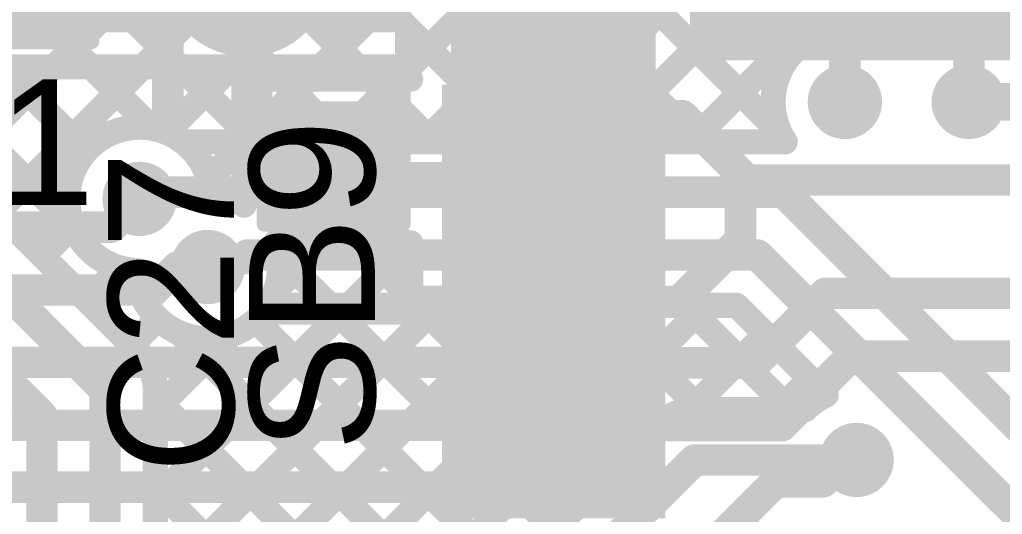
# Model space of a CAD drawing. Header units: millimetres. Extents: x -0.57 to 2.98, y -0.65 to 2.86.
# Drawn here: x 0.4279 to 0.7402, y 1.1377 to 1.295 of the extents above; entities that cross this region are included whole.
import ezdxf

# ---------------------------------------------------------------- set-up
doc = ezdxf.new("R2010")
doc.units = ezdxf.units.MM
doc.header["$MEASUREMENT"] = 0
for name, color, linetype in [('BottomLayer', 5, 'Continuous'), ('BottomSolder', 6, 'Continuous'), ('Mechanical2', 216, 'Continuous'), ('TopLayer', 1, 'Continuous'), ('TopOverlay', 2, 'Continuous'), ('TopPaste', 8, 'Continuous'), ('TopSolder', 216, 'Continuous'), ('ViaHoleLayer', 16, 'Continuous')]:
    doc.layers.add(name, color=color, linetype=linetype)
doc.styles.add('Arial', font='', dxfattribs={"height": 0.2})
doc.styles.get('Arial').set_extended_font_data('Arial')

# ---------------------------------------------------------------- blocks, each defined once
blk = doc.blocks.new('32TQFP_290')
at = {"layer": 'TopLayer'}
for points in [[(-0.05512, 0.09055), (-0.05512, 0.15354), (-0.04331, 0.15354), (-0.04331, 0.09055)], [(-0.03543, 0.09055), (-0.03543, 0.15354), (-0.02362, 0.15354), (-0.02362, 0.09055)], [(-0.01575, 0.09055), (-0.01575, 0.15354), (-0.00394, 0.15354), (-0.00394, 0.09055)], [(0.00394, 0.09055), (0.00394, 0.15354), (0.01575, 0.15354), (0.01575, 0.09055)], [(0.02362, 0.09055), (0.02362, 0.15354), (0.03543, 0.15354), (0.03543, 0.09055)], [(0.04331, 0.09055), (0.04331, 0.15354), (0.05512, 0.15354), (0.05512, 0.09055)], [(0.06299, 0.09055), (0.06299, 0.15354), (0.0748, 0.15354), (0.0748, 0.09055)], [(0.09055, 0.0748), (0.15354, 0.0748), (0.15354, 0.06299), (0.09055, 0.06299)], [(0.09055, 0.05512), (0.15354, 0.05512), (0.15354, 0.04331), (0.09055, 0.04331)], [(0.09055, 0.03543), (0.15354, 0.03543), (0.15354, 0.02362), (0.09055, 0.02362)], [(0.09055, 0.01575), (0.15354, 0.01575), (0.15354, 0.00394), (0.09055, 0.00394)], [(0.09055, -0.00394), (0.15354, -0.00394), (0.15354, -0.01575), (0.09055, -0.01575)]]:
    blk.add_hatch(color=1, dxfattribs=at).paths.add_polyline_path(points)
at = {"layer": 'TopPaste'}
for points in [[(-0.05512, 0.09055), (-0.05512, 0.15354), (-0.04331, 0.15354), (-0.04331, 0.09055)], [(-0.03543, 0.09055), (-0.03543, 0.15354), (-0.02362, 0.15354), (-0.02362, 0.09055)], [(-0.01575, 0.09055), (-0.01575, 0.15354), (-0.00394, 0.15354), (-0.00394, 0.09055)], [(0.00394, 0.09055), (0.00394, 0.15354), (0.01575, 0.15354), (0.01575, 0.09055)], [(0.02362, 0.09055), (0.02362, 0.15354), (0.03543, 0.15354), (0.03543, 0.09055)], [(0.04331, 0.09055), (0.04331, 0.15354), (0.05512, 0.15354), (0.05512, 0.09055)], [(0.06299, 0.09055), (0.06299, 0.15354), (0.0748, 0.15354), (0.0748, 0.09055)], [(0.09055, 0.0748), (0.15354, 0.0748), (0.15354, 0.06299), (0.09055, 0.06299)], [(0.09055, 0.05512), (0.15354, 0.05512), (0.15354, 0.04331), (0.09055, 0.04331)], [(0.09055, 0.03543), (0.15354, 0.03543), (0.15354, 0.02362), (0.09055, 0.02362)], [(0.09055, 0.01575), (0.15354, 0.01575), (0.15354, 0.00394), (0.09055, 0.00394)], [(0.09055, -0.00394), (0.15354, -0.00394), (0.15354, -0.01575), (0.09055, -0.01575)]]:
    blk.add_hatch(color=8, dxfattribs=at).paths.add_polyline_path(points)
at = {"layer": 'TopSolder'}
for points in [[(-0.05912, 0.08655), (-0.05912, 0.15754), (-0.03931, 0.15754), (-0.03931, 0.08655)], [(-0.03943, 0.08655), (-0.03943, 0.15754), (-0.01962, 0.15754), (-0.01962, 0.08655)], [(-0.01975, 0.08655), (-0.01975, 0.15754), (0.00006, 0.15754), (0.00006, 0.08655)], [(-0.00006, 0.08655), (-0.00006, 0.15754), (0.01975, 0.15754), (0.01975, 0.08655)], [(0.01962, 0.08655), (0.01962, 0.15754), (0.03943, 0.15754), (0.03943, 0.08655)], [(0.03931, 0.08655), (0.03931, 0.15754), (0.05912, 0.15754), (0.05912, 0.08655)], [(0.05899, 0.08655), (0.05899, 0.15754), (0.0788, 0.15754), (0.0788, 0.08655)], [(0.08655, 0.0788), (0.15754, 0.0788), (0.15754, 0.05899), (0.08655, 0.05899)], [(0.08655, 0.05912), (0.15754, 0.05912), (0.15754, 0.03931), (0.08655, 0.03931)], [(0.08655, 0.03943), (0.15754, 0.03943), (0.15754, 0.01962), (0.08655, 0.01962)], [(0.08655, 0.01975), (0.15754, 0.01975), (0.15754, -0.00006), (0.08655, -0.00006)], [(0.08655, 0.00006), (0.15754, 0.00006), (0.15754, -0.01975), (0.08655, -0.01975)], [(0.08655, -0.01962), (0.15754, -0.01962), (0.15754, -0.03943), (0.08655, -0.03943)]]:
    blk.add_hatch(color=216, dxfattribs=at).paths.add_polyline_path(points)
at = {"layer": 'TopOverlay', "const_width": 0.005}
blk.add_lwpolyline([(0.082, 0.106), (0.104, 0.084)], dxfattribs=at)
at = {"layer": 'TopOverlay', "const_width": 0.0025}
blk.add_lwpolyline([(0.08075, 0.106, 1), (0.08325, 0.106, 1)], format="xyb", close=True, dxfattribs=at)
blk = doc.blocks.new('SOLDER_BRIDGE_324')
at = {"layer": 'TopLayer'}
for points in [[(-0.045, -0.0175), (-0.045, 0.0175), (-0.015, 0.0175), (-0.015, -0.0175)], [(0.015, -0.0175), (0.015, 0.0175), (0.045, 0.0175), (0.045, -0.0175)]]:
    blk.add_hatch(color=1, dxfattribs=at).paths.add_polyline_path(points)
at = {"layer": 'TopPaste'}
for points in [[(-0.045, -0.0175), (-0.045, 0.0175), (-0.015, 0.0175), (-0.015, -0.0175)], [(0.015, -0.0175), (0.015, 0.0175), (0.045, 0.0175), (0.045, -0.0175)]]:
    blk.add_hatch(color=8, dxfattribs=at).paths.add_polyline_path(points)
at = {"layer": 'TopSolder'}
for points in [[(-0.049, -0.0215), (-0.049, 0.0215), (-0.011, 0.0215), (-0.011, -0.0215)], [(0.011, -0.0215), (0.011, 0.0215), (0.049, 0.0215), (0.049, -0.0215)]]:
    blk.add_hatch(color=216, dxfattribs=at).paths.add_polyline_path(points)
at = {"layer": 'TopOverlay', "const_width": 0.005}
for points in [[(-0.05, -0.022), (-0.05, 0.022)], [(0.05, 0.022), (-0.05, 0.022)], [(0.05, -0.022), (0.05, 0.022)], [(0.05, -0.022), (-0.05, -0.022)]]:
    blk.add_lwpolyline(points, dxfattribs=at)
at = {"layer": 'TopOverlay', "const_width": 0.0025}
for points in [[(-0.05125, 0.022, 1), (-0.04875, 0.022, 1)], [(-0.05125, 0.022, 1), (-0.04875, 0.022, 1)], [(0.04875, 0.022, 1), (0.05125, 0.022, 1)], [(0.04875, 0.022, 1), (0.05125, 0.022, 1)], [(-0.05125, -0.022, 1), (-0.04875, -0.022, 1)], [(-0.05125, -0.022, 1), (-0.04875, -0.022, 1)], [(0.04875, -0.022, 1), (0.05125, -0.022, 1)], [(0.04875, -0.022, 1), (0.05125, -0.022, 1)]]:
    blk.add_lwpolyline(points, format="xyb", close=True, dxfattribs=at)
blk = doc.blocks.new('CAP_0603_356')
at = {"layer": 'TopLayer'}
for points in [[(-0.015, 0.0175), (-0.015, -0.0175), (-0.045, -0.0175), (-0.045, 0.0175)], [(0.045, 0.0175), (0.045, -0.0175), (0.015, -0.0175), (0.015, 0.0175)]]:
    blk.add_hatch(color=1, dxfattribs=at).paths.add_polyline_path(points)
at = {"layer": 'TopPaste'}
for points in [[(-0.015, 0.0175), (-0.015, -0.0175), (-0.045, -0.0175), (-0.045, 0.0175)], [(0.045, 0.0175), (0.045, -0.0175), (0.015, -0.0175), (0.015, 0.0175)]]:
    blk.add_hatch(color=8, dxfattribs=at).paths.add_polyline_path(points)
at = {"layer": 'TopSolder'}
for points in [[(-0.01264, 0.01986), (-0.01264, -0.01986), (-0.04736, -0.01986), (-0.04736, 0.01986)], [(0.04736, 0.01986), (0.04736, -0.01986), (0.01264, -0.01986), (0.01264, 0.01986)]]:
    blk.add_hatch(color=216, dxfattribs=at).paths.add_polyline_path(points)
at = {"layer": 'TopOverlay', "const_width": 0.005}
for points in [[(-0.049, 0.021), (-0.018, 0.021)], [(-0.049, 0.021), (-0.049, -0.021)], [(0.018, 0.021), (0.049, 0.021)], [(0.049, 0.021), (0.049, -0.021)], [(-0.049, -0.021), (-0.018, -0.021)], [(0.018, -0.021), (0.049, -0.021)]]:
    blk.add_lwpolyline(points, dxfattribs=at)
at = {"layer": 'TopOverlay', "const_width": 0.0025}
for points in [[(-0.05025, 0.021, 1), (-0.04775, 0.021, 1)], [(-0.05025, 0.021, 1), (-0.04775, 0.021, 1)], [(-0.01925, 0.021, 1), (-0.01675, 0.021, 1)], [(0.01675, 0.021, 1), (0.01925, 0.021, 1)], [(0.04775, 0.021, 1), (0.05025, 0.021, 1)], [(0.04775, 0.021, 1), (0.05025, 0.021, 1)], [(-0.05025, -0.021, 1), (-0.04775, -0.021, 1)], [(-0.05025, -0.021, 1), (-0.04775, -0.021, 1)], [(-0.01925, -0.021, 1), (-0.01675, -0.021, 1)], [(0.01675, -0.021, 1), (0.01925, -0.021, 1)], [(0.04775, -0.021, 1), (0.05025, -0.021, 1)], [(0.04775, -0.021, 1), (0.05025, -0.021, 1)]]:
    blk.add_lwpolyline(points, format="xyb", close=True, dxfattribs=at)

msp = doc.modelspace()

# ---------------------------------------------------------------- hatches: boundary and pattern name
at = {"layer": 'BottomLayer'}
h = msp.add_hatch(color=5, dxfattribs=at)
edge = h.paths.add_edge_path()
edge.add_arc((0.69016, 1.26884), 0.01181, 0, 360)
h = msp.add_hatch(color=5, dxfattribs=at)
edge = h.paths.add_edge_path()
edge.add_arc((0.72953, 1.26884), 0.01181, 0, 360)
h = msp.add_hatch(color=5, dxfattribs=at)
edge = h.paths.add_edge_path()
edge.add_arc((0.466, 1.238), 0.01181, 0, 360)
h = msp.add_hatch(color=5, dxfattribs=at)
edge = h.paths.add_edge_path()
edge.add_arc((0.48765, 1.21635), 0.01181, 0, 360)
h = msp.add_hatch(color=5, dxfattribs=at)
edge = h.paths.add_edge_path()
edge.add_arc((0.69387, 1.155), 0.01181, 0, 360)
at = {"layer": 'BottomSolder'}
h = msp.add_hatch(color=6, dxfattribs=at)
edge = h.paths.add_edge_path()
edge.add_arc((0.69016, 1.26884), 0.00791, 0, 360)
h = msp.add_hatch(color=6, dxfattribs=at)
edge = h.paths.add_edge_path()
edge.add_arc((0.72953, 1.26884), 0.00791, 0, 360)
h = msp.add_hatch(color=6, dxfattribs=at)
edge = h.paths.add_edge_path()
edge.add_arc((0.466, 1.238), 0.00791, 0, 360)
h = msp.add_hatch(color=6, dxfattribs=at)
edge = h.paths.add_edge_path()
edge.add_arc((0.48765, 1.21635), 0.00791, 0, 360)
h = msp.add_hatch(color=6, dxfattribs=at)
edge = h.paths.add_edge_path()
edge.add_arc((0.69387, 1.155), 0.00791, 0, 360)
at = {"layer": 'TopLayer'}
for points in [[(0.565, 1.258), (0.63, 1.258), (0.63, 1.372), (0.565, 1.372)], [(0.407, 1.291), (0.547, 1.291), (0.547, 1.32894), (0.407, 1.32894)]]:
    msp.add_hatch(color=1, dxfattribs=at).paths.add_polyline_path(points)
h = msp.add_hatch(color=1, dxfattribs=at)
edge = h.paths.add_edge_path()
edge.add_arc((0.69016, 1.26884), 0.01181, 0, 360)
h = msp.add_hatch(color=1, dxfattribs=at)
edge = h.paths.add_edge_path()
edge.add_arc((0.72953, 1.26884), 0.01181, 0, 360)
h = msp.add_hatch(color=1, dxfattribs=at)
edge = h.paths.add_edge_path()
edge.add_arc((0.466, 1.238), 0.01181, 0, 360)
h = msp.add_hatch(color=1, dxfattribs=at)
edge = h.paths.add_edge_path()
edge.add_arc((0.48765, 1.21635), 0.01181, 0, 360)
h = msp.add_hatch(color=1, dxfattribs=at)
edge = h.paths.add_edge_path()
edge.add_arc((0.69387, 1.155), 0.01181, 0, 360)
at = {"layer": 'TopSolder'}
h = msp.add_hatch(color=216, dxfattribs=at)
edge = h.paths.add_edge_path()
edge.add_arc((0.69016, 1.26884), 0.00791, 0, 360)
h = msp.add_hatch(color=216, dxfattribs=at)
edge = h.paths.add_edge_path()
edge.add_arc((0.72953, 1.26884), 0.00791, 0, 360)
h = msp.add_hatch(color=216, dxfattribs=at)
edge = h.paths.add_edge_path()
edge.add_arc((0.466, 1.238), 0.00791, 0, 360)
h = msp.add_hatch(color=216, dxfattribs=at)
edge = h.paths.add_edge_path()
edge.add_arc((0.48765, 1.21635), 0.00791, 0, 360)
h = msp.add_hatch(color=216, dxfattribs=at)
edge = h.paths.add_edge_path()
edge.add_arc((0.69387, 1.155), 0.00791, 0, 360)
at = {"layer": 'ViaHoleLayer'}
h = msp.add_hatch(color=16, dxfattribs=at)
edge = h.paths.add_edge_path()
edge.add_arc((0.69016, 1.26884), 0.00591, 0, 360)
h = msp.add_hatch(color=16, dxfattribs=at)
edge = h.paths.add_edge_path()
edge.add_arc((0.72953, 1.26884), 0.00591, 0, 360)
h = msp.add_hatch(color=16, dxfattribs=at)
edge = h.paths.add_edge_path()
edge.add_arc((0.466, 1.238), 0.00591, 0, 360)
h = msp.add_hatch(color=16, dxfattribs=at)
edge = h.paths.add_edge_path()
edge.add_arc((0.48765, 1.21635), 0.00591, 0, 360)
h = msp.add_hatch(color=16, dxfattribs=at)
edge = h.paths.add_edge_path()
edge.add_arc((0.69387, 1.155), 0.00591, 0, 360)

# ---------------------------------------------------------------- linework, layer by layer
at = {"layer": 'BottomLayer'}
for points, const_width in [([(0.522, 1.43484), (0.67299, 1.28385)], 0.008), ([(0.49981, 1.25616), (0.65865, 1.415)], 0.008), ([(0.522, 1.40655), (0.66961, 1.25894)], 0.008), ([(0.52809, 1.25616), (0.658, 1.38607)], 0.008), ([(0.522, 1.37827), (0.64411, 1.25616)], 0.008), ([(0.55638, 1.25616), (0.65814, 1.35792)], 0.008), ([(0.522, 1.34998), (0.61582, 1.25616)], 0.008), ([(0.419, 1.28849), (0.478, 1.34749)], 0.008), ([(0.69016, 1.26884), (0.69016, 1.34384)], 0.01), ([(0.419, 1.33985), (0.50269, 1.25616)], 0.008), ([(0.58466, 1.25616), (0.66994, 1.34144)], 0.008), ([(0.67416, 1.28509), (0.67416, 1.33721)], 0.008), ([(0.522, 1.3217), (0.58754, 1.25616)], 0.008), ([(0.419, 1.2602), (0.478, 1.3192)], 0.008), ([(0.61294, 1.25616), (0.67416, 1.31738)], 0.008), ([(0.419, 1.31156), (0.47013, 1.26043)], 0.008), ([(0.421, 1.23392), (0.48248, 1.2954)], 0.008), ([(0.51861, 1.29681), (0.55926, 1.25616)], 0.008), ([(0.64123, 1.25616), (0.67416, 1.28909)], 0.008), ([(0.47452, 1.25916), (0.50272, 1.28735)], 0.008), ([(0.49994, 1.28719), (0.53097, 1.25616)], 0.008), ([(0.419, 1.28328), (0.44903, 1.25325)], 0.008), ([(0.72953, 1.26884), (1.17884, 1.26884)], 0.012), ([(0.419, 1.25499), (0.44508, 1.22892)], 0.008), ([(0.47981, 1.25616), (0.67067, 1.25616)], 0.008), ([(0.466, 1.238), (0.46816, 1.24016)], 0.01), ([(0.46816, 1.24016), (0.67067, 1.24016)], 0.01), ([(0.67067, 1.24016), (0.83883, 1.072)], 0.01), ([(0.419, 1.23591), (0.4663, 1.18861)], 0.008), ([(0.403, 1.22928), (0.455, 1.17728)], 0.01), ([(0.43514, 1.21977), (0.44484, 1.22948)], 0.008), ([(0.383, 1.221), (0.435, 1.169)], 0.01), ([(0.49912, 1.21895), (0.50032, 1.22016)], 0.01), ([(0.50032, 1.22016), (0.66238, 1.22016)], 0.01), ([(0.66238, 1.22016), (0.83054, 1.052)], 0.01), ([(0.48765, 1.21635), (0.49026, 1.21895)], 0.01), ([(0.49026, 1.21895), (0.49912, 1.21895)], 0.01), ([(0.44928, 1.20563), (0.45972, 1.21607)], 0.008), ([(0.45692, 1.21708), (0.46673, 1.20726)], 0.008), ([(0.471, 1.1425), (0.53266, 1.20416)], 0.008), ([(0.47582, 1.11904), (0.56094, 1.20416)], 0.008), ([(0.50093, 1.11586), (0.58923, 1.20416)], 0.008), ([(0.50693, 1.20416), (0.65576, 1.20416)], 0.008), ([(0.52267, 1.10931), (0.61751, 1.20416)], 0.008), ([(0.5264, 1.20416), (0.59767, 1.13289)], 0.008), ([(0.55095, 1.10931), (0.6458, 1.20416)], 0.008), ([(0.55469, 1.20416), (0.61181, 1.14703)], 0.008), ([(0.58297, 1.20416), (0.62595, 1.16118)], 0.008), ([(0.61126, 1.20416), (0.64441, 1.171)], 0.008), ([(0.63954, 1.20416), (0.6727, 1.171)], 0.008), ([(0.65576, 1.20416), (0.68424, 1.17568)], 0.008), ([(0.46342, 1.19149), (0.47184, 1.19991)], 0.008), ([(0.5029, 1.19938), (0.58353, 1.11875)], 0.008), ([(0.47857, 1.19542), (0.56468, 1.10931)], 0.008), ([(0.471, 1.17078), (0.49495, 1.19474)], 0.008), ([(0.64085, 1.17092), (0.66492, 1.195)], 0.008), ([(0.66921, 1.171), (0.67906, 1.18085)], 0.008), ([(0.455, 1.049), (0.455, 1.17728)], 0.01), ([(0.471, 1.11581), (0.471, 1.17728)], 0.008), ([(0.471, 1.17471), (0.5364, 1.10931)], 0.008), ([(0.6424, 1.171), (0.67761, 1.171)], 0.008), ([(0.435, 1.04072), (0.435, 1.169)], 0.01), ([(0.57409, 1.10931), (0.63108, 1.1663)], 0.008), ([(0.58072, 1.09331), (0.6424, 1.155)], 0.01), ([(0.6424, 1.155), (0.69387, 1.155)], 0.01), ([(0.471, 1.14642), (0.50811, 1.10931)], 0.008)]:
    msp.add_lwpolyline(points, dxfattribs=dict(at, const_width=const_width))
at = {"layer": 'BottomLayer', "const_width": 0.008}
for points in [[(0.52281, 1.31, -1.143538), (0.478, 1.31603)], [(0.67121, 1.25615, -0.360266), (0.67416, 1.28509)], [(0.46487, 1.21522, -1.356476), (0.47981, 1.25616)], [(0.50693, 1.20416, -0.732297), (0.46487, 1.21522)], [(0.4663, 1.18861, -0.199231), (0.471, 1.17728)], [(0.46631, 1.1886, -0.198912), (0.471, 1.17728)], [(0.67761, 1.171, -0.089616), (0.68424, 1.17568)], [(0.63108, 1.1663, -0.199231), (0.6424, 1.171)], [(0.63109, 1.16631, -0.198912), (0.6424, 1.171)]]:
    msp.add_lwpolyline(points, format="xyb", dxfattribs=at)
at = {"layer": 'BottomLayer'}
for points, const_width in [([(0.48048, 1.2954, 1), (0.48448, 1.2954, 1)], 0.004), ([(0.51661, 1.29681, 1), (0.52061, 1.29681, 1)], 0.004), ([(0.67216, 1.28909, 1), (0.67616, 1.28909, 1)], 0.004), ([(0.49794, 1.28719, 1), (0.50194, 1.28719, 1)], 0.004), ([(0.50072, 1.28735, 1), (0.50472, 1.28735, 1)], 0.004), ([(0.67099, 1.28385, 1), (0.67499, 1.28385, 1)], 0.004), ([(0.67216, 1.28509, 1), (0.67616, 1.28509, 1)], 0.004), ([(0.67216, 1.28509, 1), (0.67616, 1.28509, 1)], 0.004), ([(0.72653, 1.26884, 1), (0.73253, 1.26884, 1)], 0.006), ([(0.68766, 1.26884, 1), (0.69266, 1.26884, 1)], 0.005), ([(0.46813, 1.26043, 1), (0.47213, 1.26043, 1)], 0.004), ([(0.47252, 1.25916, 1), (0.47652, 1.25916, 1)], 0.004), ([(0.66761, 1.25894, 1), (0.67161, 1.25894, 1)], 0.004), ([(0.47781, 1.25616, 1), (0.48181, 1.25616, 1)], 0.004), ([(0.47781, 1.25616, 1), (0.48181, 1.25616, 1)], 0.004), ([(0.49781, 1.25616, 1), (0.50181, 1.25616, 1)], 0.004), ([(0.50069, 1.25616, 1), (0.50469, 1.25616, 1)], 0.004), ([(0.52609, 1.25616, 1), (0.53009, 1.25616, 1)], 0.004), ([(0.52897, 1.25616, 1), (0.53297, 1.25616, 1)], 0.004), ([(0.55438, 1.25616, 1), (0.55838, 1.25616, 1)], 0.004), ([(0.55726, 1.25616, 1), (0.56126, 1.25616, 1)], 0.004), ([(0.58266, 1.25616, 1), (0.58666, 1.25616, 1)], 0.004), ([(0.58554, 1.25616, 1), (0.58954, 1.25616, 1)], 0.004), ([(0.61094, 1.25616, 1), (0.61494, 1.25616, 1)], 0.004), ([(0.61382, 1.25616, 1), (0.61782, 1.25616, 1)], 0.004), ([(0.63923, 1.25616, 1), (0.64323, 1.25616, 1)], 0.004), ([(0.64211, 1.25616, 1), (0.64611, 1.25616, 1)], 0.004), ([(0.66867, 1.25616, 1), (0.67267, 1.25616, 1)], 0.004), ([(0.66921, 1.25615, 1), (0.67321, 1.25615, 1)], 0.004), ([(0.44703, 1.25325, 1), (0.45103, 1.25325, 1)], 0.004), ([(0.46566, 1.24016, 1), (0.47066, 1.24016, 1)], 0.005), ([(0.46566, 1.24016, 1), (0.47066, 1.24016, 1)], 0.005), ([(0.66817, 1.24016, 1), (0.67317, 1.24016, 1)], 0.005), ([(0.66817, 1.24016, 1), (0.67317, 1.24016, 1)], 0.005), ([(0.4635, 1.238, 1), (0.4685, 1.238, 1)], 0.005), ([(0.44284, 1.22948, 1), (0.44684, 1.22948, 1)], 0.004), ([(0.44308, 1.22892, 1), (0.44708, 1.22892, 1)], 0.004), ([(0.49782, 1.22016, 1), (0.50282, 1.22016, 1)], 0.005), ([(0.49782, 1.22016, 1), (0.50282, 1.22016, 1)], 0.005), ([(0.65988, 1.22016, 1), (0.66488, 1.22016, 1)], 0.005), ([(0.65988, 1.22016, 1), (0.66488, 1.22016, 1)], 0.005), ([(0.43314, 1.21977, 1), (0.43714, 1.21977, 1)], 0.004), ([(0.48515, 1.21635, 1), (0.49015, 1.21635, 1)], 0.005), ([(0.48776, 1.21895, 1), (0.49276, 1.21895, 1)], 0.005), ([(0.48776, 1.21895, 1), (0.49276, 1.21895, 1)], 0.005), ([(0.49662, 1.21895, 1), (0.50162, 1.21895, 1)], 0.005), ([(0.49662, 1.21895, 1), (0.50162, 1.21895, 1)], 0.005), ([(0.45492, 1.21708, 1), (0.45892, 1.21708, 1)], 0.004), ([(0.45772, 1.21607, 1), (0.46172, 1.21607, 1)], 0.004), ([(0.46287, 1.21522, 1), (0.46687, 1.21522, 1)], 0.004), ([(0.46287, 1.21522, 1), (0.46687, 1.21522, 1)], 0.004), ([(0.44728, 1.20563, 1), (0.45128, 1.20563, 1)], 0.004), ([(0.46473, 1.20726, 1), (0.46873, 1.20726, 1)], 0.004), ([(0.50493, 1.20416, 1), (0.50893, 1.20416, 1)], 0.004), ([(0.50493, 1.20416, 1), (0.50893, 1.20416, 1)], 0.004), ([(0.5244, 1.20416, 1), (0.5284, 1.20416, 1)], 0.004), ([(0.53066, 1.20416, 1), (0.53466, 1.20416, 1)], 0.004), ([(0.55269, 1.20416, 1), (0.55669, 1.20416, 1)], 0.004), ([(0.55894, 1.20416, 1), (0.56294, 1.20416, 1)], 0.004), ([(0.58097, 1.20416, 1), (0.58497, 1.20416, 1)], 0.004), ([(0.58723, 1.20416, 1), (0.59123, 1.20416, 1)], 0.004), ([(0.60926, 1.20416, 1), (0.61326, 1.20416, 1)], 0.004), ([(0.61551, 1.20416, 1), (0.61951, 1.20416, 1)], 0.004), ([(0.63754, 1.20416, 1), (0.64154, 1.20416, 1)], 0.004), ([(0.6438, 1.20416, 1), (0.6478, 1.20416, 1)], 0.004), ([(0.65376, 1.20416, 1), (0.65776, 1.20416, 1)], 0.004), ([(0.65376, 1.20416, 1), (0.65776, 1.20416, 1)], 0.004), ([(0.46984, 1.19991, 1), (0.47384, 1.19991, 1)], 0.004), ([(0.5009, 1.19938, 1), (0.5049, 1.19938, 1)], 0.004), ([(0.47657, 1.19542, 1), (0.48057, 1.19542, 1)], 0.004), ([(0.49295, 1.19474, 1), (0.49695, 1.19474, 1)], 0.004), ([(0.66292, 1.195, 1), (0.66692, 1.195, 1)], 0.004), ([(0.46142, 1.19149, 1), (0.46542, 1.19149, 1)], 0.004), ([(0.4643, 1.18861, 1), (0.4683, 1.18861, 1)], 0.004), ([(0.4643, 1.18861, 1), (0.4683, 1.18861, 1)], 0.004), ([(0.46431, 1.1886, 1), (0.46831, 1.1886, 1)], 0.004), ([(0.67706, 1.18085, 1), (0.68106, 1.18085, 1)], 0.004), ([(0.4525, 1.17728, 1), (0.4575, 1.17728, 1)], 0.005), ([(0.4525, 1.17728, 1), (0.4575, 1.17728, 1)], 0.005), ([(0.469, 1.17728, 1), (0.473, 1.17728, 1)], 0.004), ([(0.469, 1.17728, 1), (0.473, 1.17728, 1)], 0.004), ([(0.469, 1.17728, 1), (0.473, 1.17728, 1)], 0.004), ([(0.469, 1.17471, 1), (0.473, 1.17471, 1)], 0.004), ([(0.68224, 1.17568, 1), (0.68624, 1.17568, 1)], 0.004), ([(0.68224, 1.17568, 1), (0.68624, 1.17568, 1)], 0.004), ([(0.469, 1.17078, 1), (0.473, 1.17078, 1)], 0.004), ([(0.63885, 1.17092, 1), (0.64285, 1.17092, 1)], 0.004), ([(0.6404, 1.171, 1), (0.6444, 1.171, 1)], 0.004), ([(0.6404, 1.171, 1), (0.6444, 1.171, 1)], 0.004), ([(0.6404, 1.171, 1), (0.6444, 1.171, 1)], 0.004), ([(0.64241, 1.171, 1), (0.64641, 1.171, 1)], 0.004), ([(0.66721, 1.171, 1), (0.67121, 1.171, 1)], 0.004), ([(0.6707, 1.171, 1), (0.6747, 1.171, 1)], 0.004), ([(0.67561, 1.171, 1), (0.67961, 1.171, 1)], 0.004), ([(0.67561, 1.171, 1), (0.67961, 1.171, 1)], 0.004), ([(0.4325, 1.169, 1), (0.4375, 1.169, 1)], 0.005), ([(0.4325, 1.169, 1), (0.4375, 1.169, 1)], 0.005), ([(0.62908, 1.1663, 1), (0.63308, 1.1663, 1)], 0.004), ([(0.62908, 1.1663, 1), (0.63308, 1.1663, 1)], 0.004), ([(0.62909, 1.16631, 1), (0.63309, 1.16631, 1)], 0.004), ([(0.62395, 1.16118, 1), (0.62795, 1.16118, 1)], 0.004), ([(0.6399, 1.155, 1), (0.6449, 1.155, 1)], 0.005), ([(0.6399, 1.155, 1), (0.6449, 1.155, 1)], 0.005), ([(0.69137, 1.155, 1), (0.69637, 1.155, 1)], 0.005), ([(0.469, 1.14642, 1), (0.473, 1.14642, 1)], 0.004), ([(0.60981, 1.14703, 1), (0.61381, 1.14703, 1)], 0.004), ([(0.469, 1.1425, 1), (0.473, 1.1425, 1)], 0.004)]:
    msp.add_lwpolyline(points, format="xyb", close=True, dxfattribs=dict(at, const_width=const_width))
at = {"layer": 'Mechanical2', "const_width": 0.01}
msp.add_lwpolyline([(1.75783, 2.80917, -6.230382), (0.64896, 2.81029)], format="xyb", dxfattribs=at)
at = {"layer": 'TopLayer'}
for points, const_width in [([(0.59764, 1.26446), (0.59764, 1.32536)], 0.012), ([(0.69016, 1.26884), (0.69016, 1.31761)], 0.01), ([(0.72963, 1.26884), (0.72963, 1.3167)], 0.01), ([(0.38752, 1.28647), (0.42899, 1.245)], 0.008), ([(0.396, 1.28), (0.55215, 1.28)], 0.008), ([(0.4038, 1.245), (0.4388, 1.28)], 0.008), ([(0.42228, 1.28), (0.44903, 1.25325)], 0.008), ([(0.43208, 1.245), (0.46708, 1.28)], 0.008), ([(0.45056, 1.28), (0.47013, 1.26043)], 0.008), ([(0.47452, 1.25916), (0.49536, 1.28)], 0.008), ([(0.47885, 1.28), (0.49919, 1.25965)], 0.008), ([(0.50713, 1.28), (0.51107, 1.27606)], 0.008), ([(0.51971, 1.27606), (0.52365, 1.28)], 0.008), ([(0.53541, 1.28), (0.53935, 1.27606)], 0.008), ([(0.548, 1.27606), (0.55193, 1.28)], 0.008), ([(0.49919, 1.27606), (0.55215, 1.27606)], 0.008), ([(0.49919, 1.23602), (0.49919, 1.27606)], 0.008), ([(0.59764, 1.26446), (0.63854, 1.26446)], 0.01), ([(0.63854, 1.26446), (0.657, 1.246)], 0.01), ([(0.48793, 1.24428), (0.49919, 1.25554)], 0.008), ([(0.52769, 1.24606), (0.52898, 1.24477)], 0.01), ([(0.52898, 1.24477), (0.59764, 1.24477)], 0.01), ([(0.657, 1.225), (0.657, 1.246)], 0.01), ([(0.38, 1.245), (0.44429, 1.245)], 0.008), ([(0.657, 1.244), (0.766, 1.244)], 0.01), ([(0.457, 1.229), (0.466, 1.238)], 0.01), ([(0.38, 1.229), (0.457, 1.229)], 0.01), ([(0.50912, 1.22406), (0.55215, 1.22406)], 0.008), ([(0.50926, 1.20905), (0.52428, 1.22406)], 0.008), ([(0.53054, 1.20203), (0.55215, 1.22365)], 0.008), ([(0.53478, 1.22406), (0.55215, 1.2067)], 0.008), ([(0.55215, 1.20203), (0.55215, 1.22406)], 0.008), ([(0.6374, 1.2054), (0.657, 1.225)], 0.01), ([(0.51009, 1.22047), (0.52853, 1.20203)], 0.008), ([(0.47067, 1.209), (0.47802, 1.21635)], 0.01), ([(0.47802, 1.21635), (0.48765, 1.21635)], 0.01), ([(0.25857, 1.209), (0.47067, 1.209)], 0.01), ([(0.66188, 1.18588), (0.684, 1.208)], 0.01), ([(0.684, 1.208), (0.75869, 1.208)], 0.01), ([(0.55615, 1.2054), (0.59764, 1.2054)], 0.01), ([(0.59764, 1.2054), (0.6374, 1.2054)], 0.01), ([(0.50542, 1.20203), (0.55215, 1.20203)], 0.008), ([(0.27875, 1.18603), (0.59733, 1.18603)], 0.01), ([(0.59764, 1.18572), (0.63414, 1.18572)], 0.01), ([(0.63414, 1.18572), (0.6343, 1.18588)], 0.01), ([(0.6343, 1.18588), (0.66188, 1.18588)], 0.01), ([(0.67016, 1.16588), (0.69228, 1.188)], 0.01), ([(0.69228, 1.188), (0.75869, 1.188)], 0.01), ([(0.28703, 1.16603), (0.59764, 1.16603)], 0.01), ([(0.59764, 1.16603), (0.63414, 1.16603)], 0.01), ([(0.63414, 1.16603), (0.6343, 1.16588)], 0.01), ([(0.6343, 1.16588), (0.67016, 1.16588)], 0.01), ([(0.68318, 1.148), (0.69018, 1.155)], 0.01), ([(0.69018, 1.155), (0.69387, 1.155)], 0.01), ([(0.65064, 1.13043), (0.66821, 1.148)], 0.01), ([(0.66821, 1.148), (0.68318, 1.148)], 0.01), ([(0.40002, 1.14635), (0.59764, 1.14635)], 0.01)]:
    msp.add_lwpolyline(points, dxfattribs=dict(at, const_width=const_width))
for points, const_width in [([(0.4368, 1.28, 1), (0.4408, 1.28, 1)], 0.004), ([(0.44856, 1.28, 1), (0.45256, 1.28, 1)], 0.004), ([(0.46508, 1.28, 1), (0.46908, 1.28, 1)], 0.004), ([(0.47685, 1.28, 1), (0.48085, 1.28, 1)], 0.004), ([(0.49336, 1.28, 1), (0.49736, 1.28, 1)], 0.004), ([(0.50513, 1.28, 1), (0.50913, 1.28, 1)], 0.004), ([(0.52165, 1.28, 1), (0.52565, 1.28, 1)], 0.004), ([(0.53341, 1.28, 1), (0.53741, 1.28, 1)], 0.004), ([(0.54993, 1.28, 1), (0.55393, 1.28, 1)], 0.004), ([(0.55015, 1.28, 1), (0.55415, 1.28, 1)], 0.004), ([(0.49719, 1.27606, 1), (0.50119, 1.27606, 1)], 0.004), ([(0.49719, 1.27606, 1), (0.50119, 1.27606, 1)], 0.004), ([(0.50907, 1.27606, 1), (0.51307, 1.27606, 1)], 0.004), ([(0.51771, 1.27606, 1), (0.52171, 1.27606, 1)], 0.004), ([(0.53735, 1.27606, 1), (0.54135, 1.27606, 1)], 0.004), ([(0.546, 1.27606, 1), (0.55, 1.27606, 1)], 0.004), ([(0.55015, 1.27606, 1), (0.55415, 1.27606, 1)], 0.004), ([(0.68766, 1.26884, 1), (0.69266, 1.26884, 1)], 0.005), ([(0.72713, 1.26884, 1), (0.73213, 1.26884, 1)], 0.005), ([(0.59464, 1.26446, 1), (0.60064, 1.26446, 1)], 0.006), ([(0.59514, 1.26446, 1), (0.60014, 1.26446, 1)], 0.005), ([(0.63604, 1.26446, 1), (0.64104, 1.26446, 1)], 0.005), ([(0.63604, 1.26446, 1), (0.64104, 1.26446, 1)], 0.005), ([(0.46813, 1.26043, 1), (0.47213, 1.26043, 1)], 0.004), ([(0.47252, 1.25916, 1), (0.47652, 1.25916, 1)], 0.004), ([(0.49719, 1.25965, 1), (0.50119, 1.25965, 1)], 0.004), ([(0.49719, 1.25554, 1), (0.50119, 1.25554, 1)], 0.004), ([(0.44703, 1.25325, 1), (0.45103, 1.25325, 1)], 0.004), ([(0.52519, 1.24606, 1), (0.53019, 1.24606, 1)], 0.005), ([(0.52648, 1.24477, 1), (0.53148, 1.24477, 1)], 0.005), ([(0.52648, 1.24477, 1), (0.53148, 1.24477, 1)], 0.005), ([(0.59514, 1.24477, 1), (0.60014, 1.24477, 1)], 0.005), ([(0.6545, 1.246, 1), (0.6595, 1.246, 1)], 0.005), ([(0.6545, 1.246, 1), (0.6595, 1.246, 1)], 0.005), ([(0.42699, 1.245, 1), (0.43099, 1.245, 1)], 0.004), ([(0.43008, 1.245, 1), (0.43408, 1.245, 1)], 0.004), ([(0.44229, 1.245, 1), (0.44629, 1.245, 1)], 0.004), ([(0.44229, 1.245, 1), (0.44629, 1.245, 1)], 0.004), ([(0.48593, 1.24428, 1), (0.48993, 1.24428, 1)], 0.004), ([(0.6545, 1.244, 1), (0.6595, 1.244, 1)], 0.005), ([(0.48678, 1.23913, 1), (0.49078, 1.23913, 1)], 0.004), ([(0.48678, 1.23913, 1), (0.49078, 1.23913, 1)], 0.004), ([(0.4635, 1.238, 1), (0.4685, 1.238, 1)], 0.005), ([(0.49719, 1.23602, 1), (0.50119, 1.23602, 1)], 0.004), ([(0.49719, 1.23602, 1), (0.50119, 1.23602, 1)], 0.004), ([(0.4545, 1.229, 1), (0.4595, 1.229, 1)], 0.005), ([(0.4545, 1.229, 1), (0.4595, 1.229, 1)], 0.005), ([(0.50712, 1.22406, 1), (0.51112, 1.22406, 1)], 0.004), ([(0.50712, 1.22406, 1), (0.51112, 1.22406, 1)], 0.004), ([(0.52228, 1.22406, 1), (0.52628, 1.22406, 1)], 0.004), ([(0.53278, 1.22406, 1), (0.53678, 1.22406, 1)], 0.004), ([(0.55015, 1.22406, 1), (0.55415, 1.22406, 1)], 0.004), ([(0.55015, 1.22406, 1), (0.55415, 1.22406, 1)], 0.004), ([(0.55015, 1.22365, 1), (0.55415, 1.22365, 1)], 0.004), ([(0.6545, 1.225, 1), (0.6595, 1.225, 1)], 0.005), ([(0.6545, 1.225, 1), (0.6595, 1.225, 1)], 0.005), ([(0.50809, 1.22047, 1), (0.51209, 1.22047, 1)], 0.004), ([(0.47552, 1.21635, 1), (0.48052, 1.21635, 1)], 0.005), ([(0.47552, 1.21635, 1), (0.48052, 1.21635, 1)], 0.005), ([(0.48515, 1.21635, 1), (0.49015, 1.21635, 1)], 0.005), ([(0.50846, 1.21635, 1), (0.51246, 1.21635, 1)], 0.004), ([(0.50846, 1.21635, 1), (0.51246, 1.21635, 1)], 0.004), ([(0.46817, 1.209, 1), (0.47317, 1.209, 1)], 0.005), ([(0.46817, 1.209, 1), (0.47317, 1.209, 1)], 0.005), ([(0.50726, 1.20905, 1), (0.51126, 1.20905, 1)], 0.004), ([(0.6815, 1.208, 1), (0.6865, 1.208, 1)], 0.005), ([(0.6815, 1.208, 1), (0.6865, 1.208, 1)], 0.005), ([(0.55015, 1.2067, 1), (0.55415, 1.2067, 1)], 0.004), ([(0.55365, 1.2054, 1), (0.55865, 1.2054, 1)], 0.005), ([(0.59514, 1.2054, 1), (0.60014, 1.2054, 1)], 0.005), ([(0.59514, 1.2054, 1), (0.60014, 1.2054, 1)], 0.005), ([(0.6349, 1.2054, 1), (0.6399, 1.2054, 1)], 0.005), ([(0.6349, 1.2054, 1), (0.6399, 1.2054, 1)], 0.005), ([(0.50342, 1.20203, 1), (0.50742, 1.20203, 1)], 0.004), ([(0.50342, 1.20203, 1), (0.50742, 1.20203, 1)], 0.004), ([(0.52653, 1.20203, 1), (0.53053, 1.20203, 1)], 0.004), ([(0.52854, 1.20203, 1), (0.53254, 1.20203, 1)], 0.004), ([(0.55015, 1.20203, 1), (0.55415, 1.20203, 1)], 0.004), ([(0.55015, 1.20203, 1), (0.55415, 1.20203, 1)], 0.004), ([(0.59483, 1.18603, 1), (0.59983, 1.18603, 1)], 0.005), ([(0.59514, 1.18572, 1), (0.60014, 1.18572, 1)], 0.005), ([(0.63164, 1.18572, 1), (0.63664, 1.18572, 1)], 0.005), ([(0.63164, 1.18572, 1), (0.63664, 1.18572, 1)], 0.005), ([(0.6318, 1.18588, 1), (0.6368, 1.18588, 1)], 0.005), ([(0.6318, 1.18588, 1), (0.6368, 1.18588, 1)], 0.005), ([(0.65938, 1.18588, 1), (0.66438, 1.18588, 1)], 0.005), ([(0.65938, 1.18588, 1), (0.66438, 1.18588, 1)], 0.005), ([(0.68978, 1.188, 1), (0.69478, 1.188, 1)], 0.005), ([(0.68978, 1.188, 1), (0.69478, 1.188, 1)], 0.005), ([(0.59514, 1.16603, 1), (0.60014, 1.16603, 1)], 0.005), ([(0.59514, 1.16603, 1), (0.60014, 1.16603, 1)], 0.005), ([(0.63164, 1.16603, 1), (0.63664, 1.16603, 1)], 0.005), ([(0.63164, 1.16603, 1), (0.63664, 1.16603, 1)], 0.005), ([(0.6318, 1.16588, 1), (0.6368, 1.16588, 1)], 0.005), ([(0.6318, 1.16588, 1), (0.6368, 1.16588, 1)], 0.005), ([(0.66766, 1.16588, 1), (0.67266, 1.16588, 1)], 0.005), ([(0.66766, 1.16588, 1), (0.67266, 1.16588, 1)], 0.005), ([(0.68768, 1.155, 1), (0.69268, 1.155, 1)], 0.005), ([(0.68768, 1.155, 1), (0.69268, 1.155, 1)], 0.005), ([(0.69137, 1.155, 1), (0.69637, 1.155, 1)], 0.005), ([(0.66571, 1.148, 1), (0.67071, 1.148, 1)], 0.005), ([(0.66571, 1.148, 1), (0.67071, 1.148, 1)], 0.005), ([(0.68068, 1.148, 1), (0.68568, 1.148, 1)], 0.005), ([(0.68068, 1.148, 1), (0.68568, 1.148, 1)], 0.005), ([(0.59514, 1.14635, 1), (0.60014, 1.14635, 1)], 0.005)]:
    msp.add_lwpolyline(points, format="xyb", close=True, dxfattribs=dict(at, const_width=const_width))
at = {"layer": 'TopLayer', "const_width": 0.008}
for points in [[(0.44429, 1.245, -0.833834), (0.48878, 1.23913)], [(0.48878, 1.23913, -0.120785), (0.49919, 1.23602)], [(0.50912, 1.22406, -0.086471), (0.51046, 1.21635)], [(0.51046, 1.21635, -0.171207), (0.50542, 1.20203)]]:
    msp.add_lwpolyline(points, format="xyb", dxfattribs=at)
at = {"layer": 'TopOverlay', "const_width": 0.01}
msp.add_lwpolyline([(0.475, 1.263), (0.475, 1.3)], dxfattribs=at)
at = {"layer": 'TopOverlay', "const_width": 0.005}
msp.add_lwpolyline([(0.4725, 1.263, 1), (0.4775, 1.263, 1)], format="xyb", close=True, dxfattribs=at)

# ---------------------------------------------------------------- block references
for name, p, rotation in [('CAP_0603_356', (0.42969, 1.33706), 90), ('32TQFP_290', (0.71969, 1.19556), 90), ('SOLDER_BRIDGE_324', (0.52769, 1.28006), 270)]:
    msp.add_blockref(name, p, dxfattribs=dict(rotation=rotation))

# ---------------------------------------------------------------- texts
at = {"layer": 'TopOverlay', "style": 'Arial'}
msp.add_text('C31', height=0.04, dxfattribs=at).set_placement((0.34935, 1.23601))
for s, p in [('SB9', (0.54079, 1.15767)), ('C27', (0.49599, 1.15068))]:
    msp.add_text(s, height=0.04, rotation=90, dxfattribs=at).set_placement(p)

doc.saveas('drawing.dxf')
